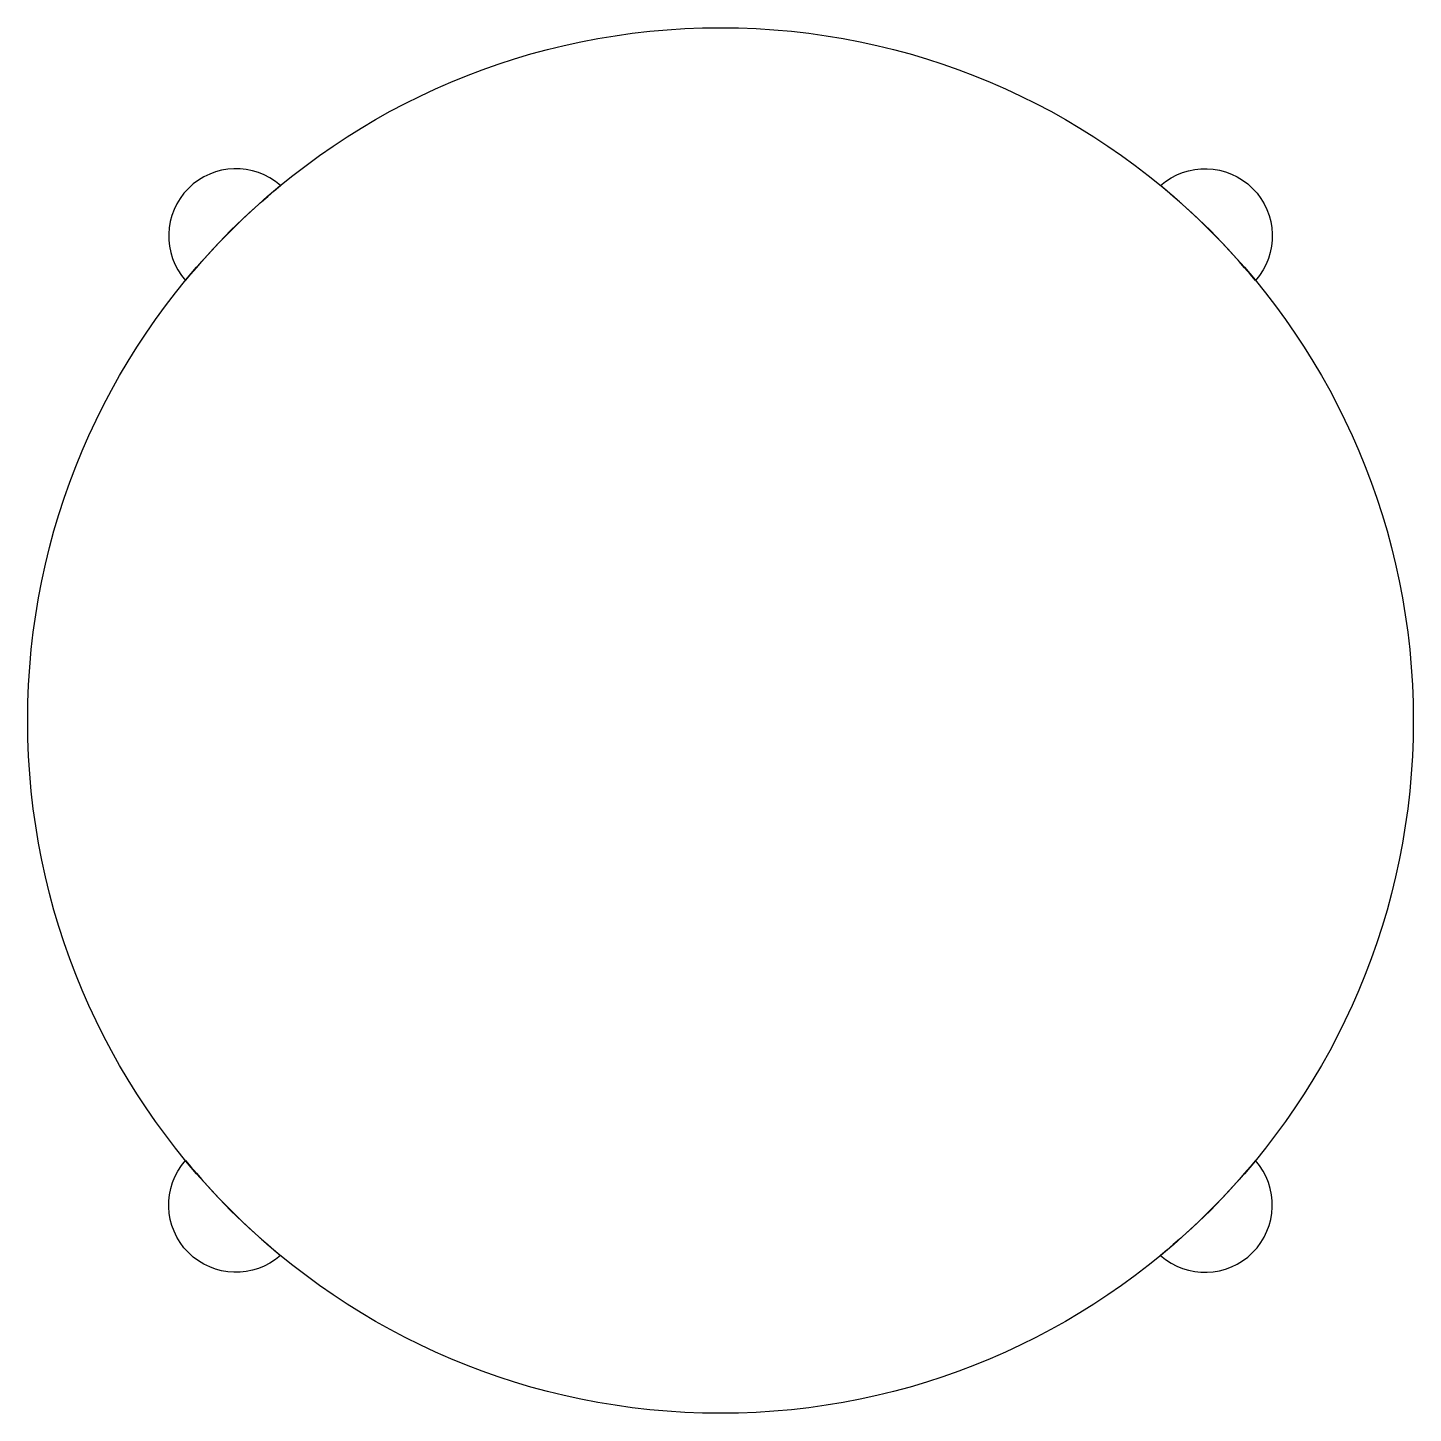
# Model space of a CAD drawing. Header units: millimetres. Extents: x -173 to 187, y -173 to 187.
import ezdxf

# ---------------------------------------------------------------- set-up
doc = ezdxf.new("R2010")
doc.units = ezdxf.units.MM
doc.header["$LTSCALE"] = 0.001

msp = doc.modelspace()

# ---------------------------------------------------------------- linework, layer by layer
for points in [[(-106.89, 146.41, 0.939122), (-131.59, 121.71, -0.04863), (-106.89, 146.41)], [(121.71, 146.41, -0.939122), (146.41, 121.71, 0.04863), (121.71, 146.41)], [(-106.89, -131.59, -0.939122), (-131.59, -106.89, 0.04863), (-106.89, -131.59)], [(121.71, -131.59, 0.939122), (146.41, -106.89, -0.04863), (121.71, -131.59)]]:
    msp.add_lwpolyline(points, format="xyb")
msp.add_circle((7.41, 7.41), 180)

doc.saveas('drawing.dxf')
